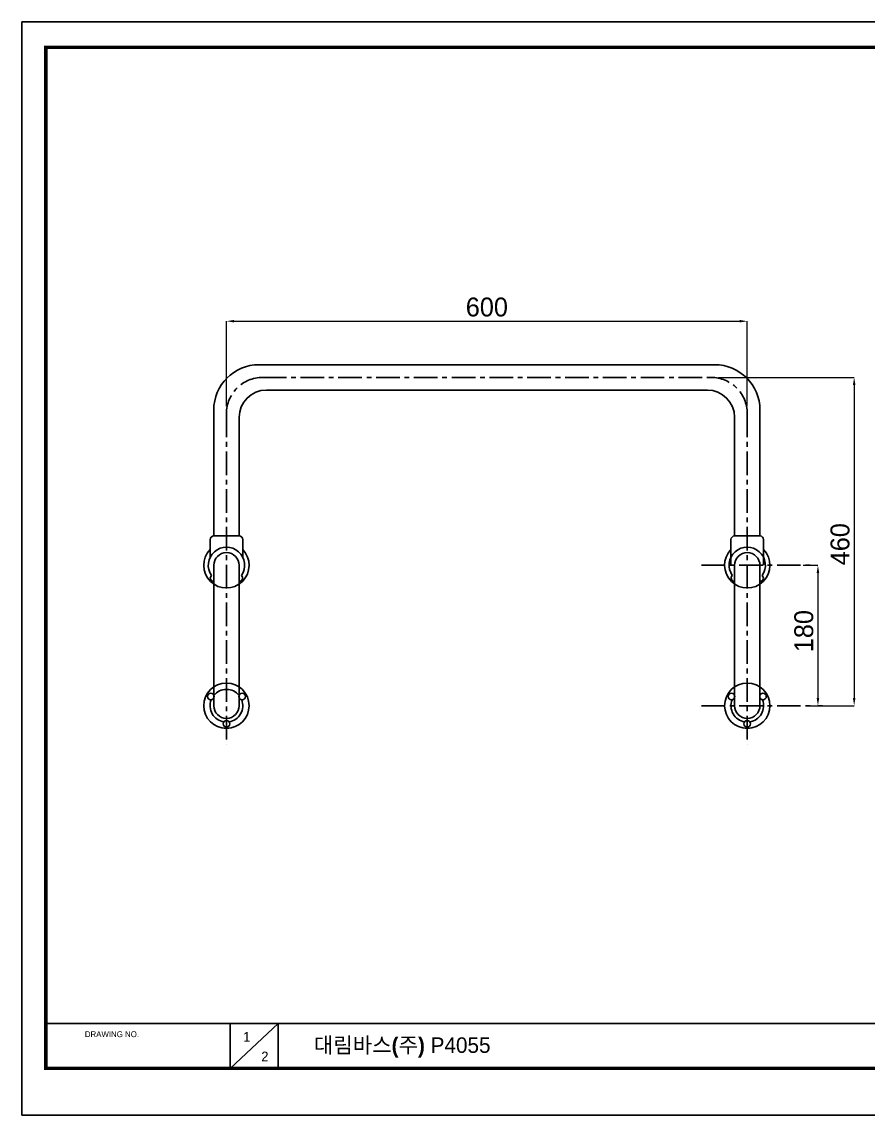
# Model space of a CAD drawing. Extents: x 0 to 790, y 0 to 579.
# Drawn here: x 0 to 448, y 0 to 579 of the extents above; entities that cross this region are included whole.
import ezdxf

# ---------------------------------------------------------------- set-up
doc = ezdxf.new("R2010")
doc.units = 0
doc.header["$LTSCALE"] = 10
doc.header["$MEASUREMENT"] = 0
doc.header["$PDMODE"] = 3
doc.header["$PDSIZE"] = -10
doc.linetypes.add('CENTER', pattern=[2, 1.25, -0.25, 0.25, -0.25])
doc.layers.get('0').update_dxf_attribs({"linetype": 'CONTINUOUS'})
doc.layers.get('DEFPOINTS').update_dxf_attribs({"linetype": 'CONTINUOUS'})
doc.styles.add('Daelim Dimension', font='')
doc.styles.get('Daelim Dimension').set_extended_font_data('나눔고딕')
doc.dimstyles.new('DEFAULT', dxfattribs={"dimscale": 2, "dimtxt": 2, "dimasz": 2, "dimexe": 0, "dimexo": 2, "dimgap": 1, "dimtad": 1, "dimdec": 0, "dimzin": 9, "dimdsep": 46, "dimtxsty": 'Daelim Dimension', "dimcen": 0.5, "dimclrd": 5, "dimclre": 5, "dimclrt": 256, "dimadec": 1, "dimazin": 0, "dimtfac": 1, "dimtdec": 0, "dimtix": 1, "dimtmove": 0, "dimatfit": 3, "dimfxl": 1, "dimtolj": 1, "dimtzin": 1, "dimlwd": 9, "dimlwe": 9, "dimarcsym": 0})

# ---------------------------------------------------------------- blocks, each defined once
blk = doc.blocks.new('*D7')
at = {"color": 5, "lineweight": 9, "transparency": 16777216}
for p, q in [((413.45, 291.06), (421.25, 291.06)), ((421.25, 287.06), (421.25, 220.76)), ((423.66, 216.76), (421.25, 216.76))]:
    blk.add_line(p, q, dxfattribs=at)
at = {"color": 5, "transparency": 16777216}
for points in [[(420.59, 287.06), (421.92, 287.06), (421.25, 291.06)], [(420.59, 220.76), (421.92, 220.76), (421.25, 216.76)]]:
    blk.add_solid(points, dxfattribs=at)
at = {"layer": 'DEFPOINTS', "color": 0, "transparency": 16777216}
for p in [(409.45, 291.06), (419.66, 216.76), (421.25, 216.76)]:
    blk.add_point(p, dxfattribs=at)
at = {"color": 7, "transparency": 16777216, "insert": (413.81, 256.23), "char_height": 10, "attachment_point": 5, "rotation": 90, "style": 'Daelim Dimension'}
blk.add_mtext('\\A1;180', dxfattribs=at)
blk = doc.blocks.new('*D1')
at = {"color": 5, "lineweight": 9, "transparency": 16777216}
for p, q in [((108.25, 375.36), (108.25, 420.29)), ((112.25, 420.29), (379.85, 420.29)), ((383.85, 375.36), (383.85, 420.29))]:
    blk.add_line(p, q, dxfattribs=at)
at = {"color": 5, "transparency": 16777216}
for points in [[(112.25, 420.96), (112.25, 419.63), (108.25, 420.29)], [(379.85, 420.96), (379.85, 419.63), (383.85, 420.29)]]:
    blk.add_solid(points, dxfattribs=at)
at = {"layer": 'DEFPOINTS', "color": 0, "transparency": 16777216}
for p in [(383.85, 420.29), (108.25, 371.36), (383.85, 371.36)]:
    blk.add_point(p, dxfattribs=at)
at = {"color": 7, "transparency": 16777216, "insert": (246.05, 427.74), "char_height": 10, "attachment_point": 5, "style": 'Daelim Dimension'}
blk.add_mtext('\\A1;600', dxfattribs=at)
blk = doc.blocks.new('*D2')
at = {"color": 5, "lineweight": 9, "transparency": 16777216}
for p, q in [((368.65, 390.56), (440.4, 390.56)), ((440.4, 386.56), (440.4, 220.76)), ((417.07, 216.76), (440.4, 216.76))]:
    blk.add_line(p, q, dxfattribs=at)
at = {"color": 5, "transparency": 16777216}
for points in [[(439.74, 386.56), (441.07, 386.56), (440.4, 390.56)], [(439.74, 220.76), (441.07, 220.76), (440.4, 216.76)]]:
    blk.add_solid(points, dxfattribs=at)
at = {"layer": 'DEFPOINTS', "color": 0, "transparency": 16777216}
for p in [(364.65, 390.56), (413.07, 216.76), (440.4, 216.76)]:
    blk.add_point(p, dxfattribs=at)
at = {"color": 7, "transparency": 16777216, "insert": (432.96, 302.23), "char_height": 10, "attachment_point": 5, "rotation": 90, "style": 'Daelim Dimension'}
blk.add_mtext('\\A1;460', dxfattribs=at)

msp = doc.modelspace()

# ---------------------------------------------------------------- linework, layer by layer
for p, q in [((125.53, 397.28), (366.57, 397.28)), ((129.37, 383.84), (362.73, 383.84)), ((101.53, 373.28), (101.53, 306.59)), ((390.57, 373.28), (390.57, 306.59)), ((114.97, 369.44), (114.97, 306.59)), ((377.13, 369.44), (377.13, 306.59)), ((99.61, 304.67), (99.61, 295.25)), ((101.53, 306.59), (114.97, 306.59)), ((116.89, 304.67), (116.89, 295.25)), ((375.21, 304.67), (375.21, 291.06)), ((377.13, 306.59), (390.57, 306.59)), ((392.49, 304.67), (392.49, 291.06)), ((101.53, 291.06), (101.53, 216.76)), ((114.97, 291.06), (114.97, 216.76)), ((377.13, 291.06), (377.13, 216.76)), ((390.57, 291.06), (390.57, 216.76))]:
    msp.add_line(p, q)
at = {"color": 1, "linetype": 'CENTER'}
for p, q in [((127.45, 390.56), (364.65, 390.56)), ((108.25, 371.36), (108.25, 196.33)), ((383.85, 371.36), (383.85, 196.33)), ((359.6, 291.06), (419.66, 291.06)), ((359.6, 216.76), (419.66, 216.76))]:
    msp.add_line(p, q, dxfattribs=at)
at = {"color": 5}
msp.add_line((12.7, 48.49), (648.72, 48.49), dxfattribs=at)
at = {"color": 5, "ltscale": 40}
for p, q in [((110.19, 48.49), (110.19, 24.69)), ((110.19, 48.49), (110.19, 24.69)), ((135.67, 48.49), (110.19, 24.69)), ((135.67, 48.49), (110.19, 24.69)), ((135.67, 48.49), (135.67, 24.69)), ((135.67, 48.49), (135.67, 24.69))]:
    msp.add_line(p, q, dxfattribs=at)
at = {"ltscale": 0.5}
msp.add_lwpolyline([(0, 0), (789.88, 0), (789.88, 578.76), (0, 578.76)], close=True, dxfattribs=at)
at = {"color": 5, "linetype": 'ByBlock', "lineweight": 200, "const_width": 1.82}
msp.add_lwpolyline([(12.7, 24.78), (777.1, 24.78), (777.1, 565.32), (12.7, 565.32)], close=True, dxfattribs=at)
for centre in [(108.25, 216.76), (383.85, 216.76)]:
    msp.add_circle(centre, 12)
at = {"linetype": 'ByBlock'}
for centre in [(99.94, 221.56), (116.57, 221.56), (375.53, 221.56), (392.16, 221.56), (108.25, 207.16), (383.85, 207.16)]:
    msp.add_circle(centre, 1.74, dxfattribs=at)
for centre, radius, start, end in [((125.53, 373.28), 24, 90, 180), ((366.57, 373.28), 24, 0, 90), ((129.37, 369.44), 14.4, 90, 180), ((362.73, 369.44), 14.4, 0, 90), ((101.53, 304.67), 1.92, 90, 180), ((114.97, 304.67), 1.92, 0, 90), ((377.13, 304.67), 1.92, 90, 180), ((390.57, 304.67), 1.92, 0, 90), ((108.25, 291.06), 12, 136.05448, 43.94552), ((108.25, 291.06), 12, 136.05448, 43.94552), ((108.25, 291.06), 6.72, 0, 180), ((383.85, 291.06), 12, 136.05448, 43.94552), ((383.85, 291.06), 12, 136.05448, 43.94552), ((383.85, 291.06), 6.72, 0, 180), ((108.25, 216.76), 6.72, 180, 0), ((383.85, 216.76), 6.72, 180, 0)]:
    msp.add_arc(centre, radius, start, end)
at = {"color": 1, "linetype": 'CENTER'}
for centre, start, end in [((127.45, 371.36), 90, 180), ((364.65, 371.36), 0, 90)]:
    msp.add_arc(centre, 19.2, start, end, dxfattribs=at)
at = {"linetype": 'ByBlock'}
for centre, radius, start, end in [((108.25, 291.06), 9.6, 325.49154, 214.50846), ((383.85, 291.06), 9.6, 325.49154, 214.50846), ((101.45, 284.29), 1.74, 129.70803, 272.60768), ((115.05, 284.29), 1.74, 267.39232, 50.29197), ((377.05, 284.29), 1.74, 129.70803, 272.60768), ((390.65, 284.29), 1.74, 267.39232, 50.29197), ((108.25, 216.76), 8.64, 39.13945, 140.86055), ((108.25, 216.76), 8.64, 159.13945, 260.86055), ((108.25, 216.76), 8.64, 279.13945, 20.86055), ((383.85, 216.76), 8.64, 159.13945, 260.86055), ((383.85, 216.76), 8.64, 279.13945, 20.86055)]:
    msp.add_arc(centre, radius, start, end, dxfattribs=at)

# ---------------------------------------------------------------- texts
at = {"color": 5, "ltscale": 40, "style": 'Daelim Dimension'}
msp.add_text('DRAWING NO.', height=3.1171, dxfattribs=at).set_placement((33.3, 41.29))
at = {"char_height": 5.1, "width": 7.119, "attachment_point": 1, "style": 'Daelim Dimension'}
for s, insert in [('1', (117.12, 44.03)), ('2', (126.69, 33.63))]:
    msp.add_mtext(s, dxfattribs=dict(at, insert=insert))
at = {"color": 2, "insert": (154.51, 41.16), "char_height": 8.198, "width": 362.8925, "attachment_point": 1, "style": 'Daelim Dimension'}
msp.add_mtext('{\\fPretendard Variable SemiBold|b0|i0|c129|p2;대림바스(주)} P4055', dxfattribs=at)

# ---------------------------------------------------------------- dimensions: what is measured, and where the dimension line sits
dim = msp.add_linear_dim(base=(383.85, 420.29), p1=(108.25, 371.36), p2=(383.85, 371.36), text='600', dimstyle='DEFAULT', override={"dimtxt": 5, "dimclrd": 5, "dimclre": 5, "dimclrt": 7})
dim.commit()
dim.dimension.update_dxf_attribs({"geometry": '*D1', "text_midpoint": (246.05, 427.74)})
for base, p1, p2, text, picture, middle in [((440.4, 216.76), (364.65, 390.56), (413.07, 216.76), '460', '*D2', (440.4, 302.23)), ((421.25, 216.76), (409.45, 291.06), (419.66, 216.76), '180', '*D7', (421.25, 256.23))]:
    dim = msp.add_linear_dim(base=base, p1=p1, p2=p2, angle=90, text=text, dimstyle='DEFAULT', override={"dimtxt": 5, "dimclrd": 5, "dimclre": 5, "dimclrt": 7})
    dim.commit()
    dim.dimension.update_dxf_attribs({"geometry": picture, "text_midpoint": middle, "dimtype": 128})

doc.saveas('drawing.dxf')
